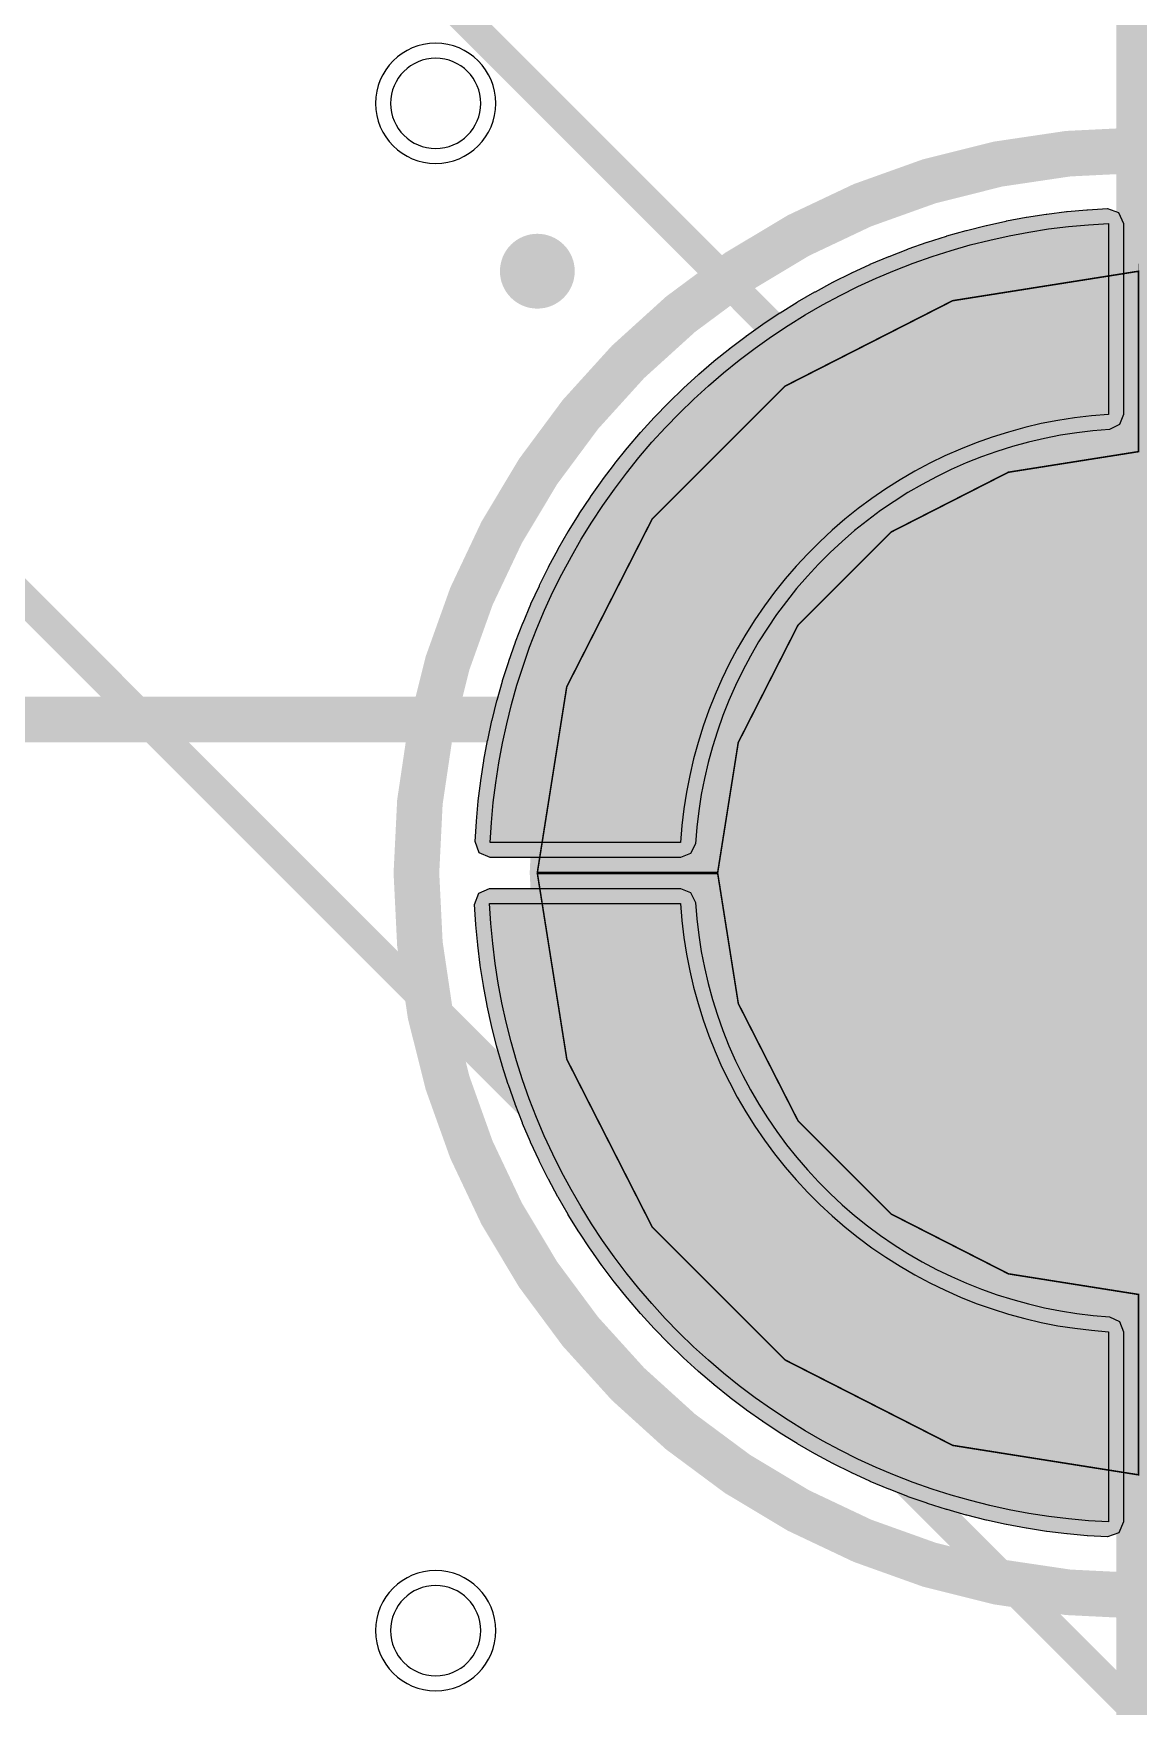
# Model space of a CAD drawing. Header units: millimetres. Extents: x -3 to 238, y -92 to 6.
# Drawn here: x 110.62 to 114.3, y -20.77 to -15.21 of the extents above; entities that cross this region are included whole.
import ezdxf

# ---------------------------------------------------------------- set-up
doc = ezdxf.new("R2010")
doc.units = ezdxf.units.MM
doc.header["$MEASUREMENT"] = 0
for name, color, linetype, true_color in [('Bottom-Layer', 7, 'Continuous', 0x0000ff), ('Bottom-Paste-Mask-Layer', 7, 'Continuous', 0x800000), ('Bottom-Silkscreen-Layer', 7, 'Continuous', 0x66cc33), ('Bottom-Solder-Mask-Layer', 7, 'Continuous', 0xaa00ff), ('Component-Marking-Layer', 7, 'Continuous', 0x66ffcc), ('Component-Shape-Layer', 7, 'Continuous', 0x00cccc), ('Document-Layer', 7, 'Continuous', 0xffffff), ('Hole-Layer', 7, 'Continuous', 0x222222), ('Multi-Layer', 7, 'Continuous', 0xc0c0c0), ('Pin-Soldering-Layer', 7, 'Continuous', 0xcc9999), ('Top-Layer', 7, 'Continuous', 0xff0000)]:
    doc.layers.add(name, color=color, linetype=linetype, true_color=true_color)

msp = doc.modelspace()

# ---------------------------------------------------------------- hatches: boundary and pattern name
at = {"layer": 'Bottom-Layer'}
for points in [[(112.7744, -17.8985), (112.1417, -17.8985), (112.1457, -17.8321), (112.1518, -17.7658), (112.1599, -17.6998), (112.17, -17.6341), (112.1822, -17.5686), (112.1964, -17.5036), (112.2125, -17.4391), (112.2307, -17.3751), (112.2508, -17.3117), (112.2729, -17.2489), (112.2969, -17.1869), (112.3228, -17.1256), (112.3505, -17.0651), (112.3801, -17.0055), (112.4116, -16.9469), (112.4448, -16.8893), (112.4798, -16.8327), (112.5165, -16.7772), (112.5549, -16.7229), (112.595, -16.6698), (112.6367, -16.6179), (112.6799, -16.5673), (112.7247, -16.5181), (112.771, -16.4704), (112.8187, -16.424), (112.8679, -16.3792), (112.9184, -16.3359), (112.9702, -16.2941), (113.0233, -16.254), (113.0775, -16.2156), (113.133, -16.1788), (113.1895, -16.1437), (113.2471, -16.1104), (113.3057, -16.079), (113.3653, -16.0493), (113.4257, -16.0214), (113.487, -15.9955), (113.549, -15.9714), (113.6118, -15.9493), (113.6752, -15.9291), (113.7391, -15.9109), (113.8037, -15.8947), (113.8686, -15.8804), (113.934, -15.8682), (113.9998, -15.8579), (114.0658, -15.8498), (114.1321, -15.8436), (114.1985, -15.8395), (114.1985, -16.4745), (114.1422, -16.4791), (114.0862, -16.4858), (114.0305, -16.4946), (113.9752, -16.5054), (113.9202, -16.5183), (113.8658, -16.5332), (113.812, -16.5501), (113.7589, -16.569), (113.7065, -16.5898), (113.6548, -16.6126), (113.6041, -16.6372), (113.5543, -16.6637), (113.5055, -16.6921), (113.4579, -16.7222), (113.4113, -16.754), (113.366, -16.7876), (113.3219, -16.8228), (113.2792, -16.8596), (113.2379, -16.898), (113.198, -16.9379), (113.1596, -16.9793), (113.1228, -17.022), (113.0876, -17.0661), (113.054, -17.1114), (113.0221, -17.1579), (112.992, -17.2056), (112.9637, -17.2544), (112.9372, -17.3042), (112.9125, -17.3549), (112.8897, -17.4065), (112.8689, -17.4589), (112.85, -17.5121), (112.8331, -17.5659), (112.8183, -17.6203), (112.8054, -17.6752), (112.7946, -17.7306), (112.7858, -17.7863), (112.7791, -17.8423)], [(114.1987, -19.5258), (114.1987, -20.1586), (114.1323, -20.1546), (114.066, -20.1485), (114, -20.1404), (113.9343, -20.1302), (113.8688, -20.1181), (113.8038, -20.1039), (113.7393, -20.0877), (113.6753, -20.0696), (113.6119, -20.0494), (113.5491, -20.0274), (113.4871, -20.0034), (113.4258, -19.9775), (113.3653, -19.9497), (113.3057, -19.9201), (113.2471, -19.8887), (113.1895, -19.8555), (113.1329, -19.8205), (113.0774, -19.7838), (113.0231, -19.7453), (112.97, -19.7053), (112.9181, -19.6636), (112.8675, -19.6204), (112.8183, -19.5756), (112.7706, -19.5293), (112.7242, -19.4815), (112.6794, -19.4324), (112.6361, -19.3819), (112.5943, -19.3301), (112.5542, -19.277), (112.5157, -19.2227), (112.479, -19.1673), (112.4439, -19.1107), (112.4106, -19.0531), (112.3791, -18.9945), (112.3495, -18.935), (112.3216, -18.8745), (112.2957, -18.8133), (112.2716, -18.7512), (112.2495, -18.6885), (112.2293, -18.6251), (112.2111, -18.5611), (112.1948, -18.4966), (112.1806, -18.4316), (112.1684, -18.3662), (112.1581, -18.3005), (112.15, -18.2345), (112.1438, -18.1682), (112.1397, -18.1018), (112.7747, -18.1018), (112.7793, -18.158), (112.786, -18.214), (112.7948, -18.2698), (112.8056, -18.3251), (112.8185, -18.38), (112.8334, -18.4344), (112.8503, -18.4882), (112.8692, -18.5414), (112.89, -18.5938), (112.9128, -18.6454), (112.9374, -18.6962), (112.9639, -18.746), (112.9923, -18.7947), (113.0224, -18.8424), (113.0542, -18.889), (113.0878, -18.9343), (113.123, -18.9783), (113.1598, -19.0211), (113.1982, -19.0624), (113.2381, -19.1023), (113.2795, -19.1407), (113.3222, -19.1775), (113.3662, -19.2127), (113.4116, -19.2463), (113.4581, -19.2781), (113.5058, -19.3083), (113.5546, -19.3366), (113.6043, -19.3631), (113.6551, -19.3878), (113.7067, -19.4105), (113.7591, -19.4314), (113.8123, -19.4502), (113.8661, -19.4671), (113.9205, -19.482), (113.9754, -19.4949), (114.0308, -19.5057), (114.0865, -19.5145), (114.1425, -19.5212)]]:
    msp.add_hatch(color=256, dxfattribs=at).paths.add_polyline_path(points)
at = {"layer": 'Bottom-Paste-Mask-Layer'}
for points in [[(112.7744, -17.8985), (112.1417, -17.8985), (112.1457, -17.8321), (112.1518, -17.7658), (112.1599, -17.6998), (112.17, -17.6341), (112.1822, -17.5686), (112.1964, -17.5036), (112.2125, -17.4391), (112.2307, -17.3751), (112.2508, -17.3117), (112.2729, -17.2489), (112.2969, -17.1869), (112.3228, -17.1256), (112.3505, -17.0651), (112.3801, -17.0055), (112.4116, -16.9469), (112.4448, -16.8893), (112.4798, -16.8327), (112.5165, -16.7772), (112.5549, -16.7229), (112.595, -16.6698), (112.6367, -16.6179), (112.6799, -16.5673), (112.7247, -16.5181), (112.771, -16.4704), (112.8187, -16.424), (112.8679, -16.3792), (112.9184, -16.3359), (112.9702, -16.2941), (113.0233, -16.254), (113.0775, -16.2156), (113.133, -16.1788), (113.1895, -16.1437), (113.2471, -16.1104), (113.3057, -16.079), (113.3653, -16.0493), (113.4257, -16.0214), (113.487, -15.9955), (113.549, -15.9714), (113.6118, -15.9493), (113.6752, -15.9291), (113.7391, -15.9109), (113.8037, -15.8947), (113.8686, -15.8804), (113.934, -15.8682), (113.9998, -15.8579), (114.0658, -15.8498), (114.1321, -15.8436), (114.1985, -15.8395), (114.1985, -16.4745), (114.1422, -16.4791), (114.0862, -16.4858), (114.0305, -16.4946), (113.9752, -16.5054), (113.9202, -16.5183), (113.8658, -16.5332), (113.812, -16.5501), (113.7589, -16.569), (113.7065, -16.5898), (113.6548, -16.6126), (113.6041, -16.6372), (113.5543, -16.6637), (113.5055, -16.6921), (113.4579, -16.7222), (113.4113, -16.754), (113.366, -16.7876), (113.3219, -16.8228), (113.2792, -16.8596), (113.2379, -16.898), (113.198, -16.9379), (113.1596, -16.9793), (113.1228, -17.022), (113.0876, -17.0661), (113.054, -17.1114), (113.0221, -17.1579), (112.992, -17.2056), (112.9637, -17.2544), (112.9372, -17.3042), (112.9125, -17.3549), (112.8897, -17.4065), (112.8689, -17.4589), (112.85, -17.5121), (112.8331, -17.5659), (112.8183, -17.6203), (112.8054, -17.6752), (112.7946, -17.7306), (112.7858, -17.7863), (112.7791, -17.8423)], [(114.1987, -19.5258), (114.1987, -20.1586), (114.1323, -20.1546), (114.066, -20.1485), (114, -20.1404), (113.9343, -20.1302), (113.8688, -20.1181), (113.8038, -20.1039), (113.7393, -20.0877), (113.6753, -20.0696), (113.6119, -20.0494), (113.5491, -20.0274), (113.4871, -20.0034), (113.4258, -19.9775), (113.3653, -19.9497), (113.3057, -19.9201), (113.2471, -19.8887), (113.1895, -19.8555), (113.1329, -19.8205), (113.0774, -19.7838), (113.0231, -19.7453), (112.97, -19.7053), (112.9181, -19.6636), (112.8675, -19.6204), (112.8183, -19.5756), (112.7706, -19.5293), (112.7242, -19.4815), (112.6794, -19.4324), (112.6361, -19.3819), (112.5943, -19.3301), (112.5542, -19.277), (112.5157, -19.2227), (112.479, -19.1673), (112.4439, -19.1107), (112.4106, -19.0531), (112.3791, -18.9945), (112.3495, -18.935), (112.3216, -18.8745), (112.2957, -18.8133), (112.2716, -18.7512), (112.2495, -18.6885), (112.2293, -18.6251), (112.2111, -18.5611), (112.1948, -18.4966), (112.1806, -18.4316), (112.1684, -18.3662), (112.1581, -18.3005), (112.15, -18.2345), (112.1438, -18.1682), (112.1397, -18.1018), (112.7747, -18.1018), (112.7793, -18.158), (112.786, -18.214), (112.7948, -18.2698), (112.8056, -18.3251), (112.8185, -18.38), (112.8334, -18.4344), (112.8503, -18.4882), (112.8692, -18.5414), (112.89, -18.5938), (112.9128, -18.6454), (112.9374, -18.6962), (112.9639, -18.746), (112.9923, -18.7947), (113.0224, -18.8424), (113.0542, -18.889), (113.0878, -18.9343), (113.123, -18.9783), (113.1598, -19.0211), (113.1982, -19.0624), (113.2381, -19.1023), (113.2795, -19.1407), (113.3222, -19.1775), (113.3662, -19.2127), (113.4116, -19.2463), (113.4581, -19.2781), (113.5058, -19.3083), (113.5546, -19.3366), (113.6043, -19.3631), (113.6551, -19.3878), (113.7067, -19.4105), (113.7591, -19.4314), (113.8123, -19.4502), (113.8661, -19.4671), (113.9205, -19.482), (113.9754, -19.4949), (114.0308, -19.5057), (114.0865, -19.5145), (114.1425, -19.5212)]]:
    msp.add_hatch(color=256, dxfattribs=at).paths.add_polyline_path(points)
at = {"layer": 'Bottom-Solder-Mask-Layer'}
for points in [[(112.8288, -17.8473), (112.8243, -17.9026), (112.8083, -17.9353), (112.7744, -17.9485), (112.1417, -17.9485), (112.1052, -17.9328), (112.0917, -17.8955), (112.0958, -17.8291), (112.0958, -17.8283), (112.0959, -17.8275), (112.102, -17.7613), (112.1021, -17.7605), (112.1021, -17.7597), (112.1103, -17.6937), (112.1104, -17.6929), (112.1105, -17.6922), (112.1206, -17.6265), (112.1207, -17.6257), (112.1209, -17.6249), (112.133, -17.5595), (112.1332, -17.5587), (112.1333, -17.558), (112.1475, -17.493), (112.1477, -17.4922), (112.1479, -17.4915), (112.164, -17.427), (112.1642, -17.4262), (112.1644, -17.4255), (112.1826, -17.3615), (112.1828, -17.3607), (112.183, -17.36), (112.2032, -17.2966), (112.2034, -17.2958), (112.2037, -17.2951), (112.2257, -17.2323), (112.226, -17.2316), (112.2263, -17.2309), (112.2502, -17.1689), (112.2505, -17.1681), (112.2508, -17.1674), (112.2767, -17.1061), (112.277, -17.1054), (112.2773, -17.1047), (112.3051, -17.0443), (112.3054, -17.0435), (112.3057, -17.0428), (112.3354, -16.9833), (112.3357, -16.9826), (112.3361, -16.9819), (112.3675, -16.9233), (112.3679, -16.9226), (112.3683, -16.9219), (112.4015, -16.8643), (112.4019, -16.8636), (112.4023, -16.863), (112.4372, -16.8064), (112.4377, -16.8057), (112.4381, -16.8051), (112.4748, -16.7496), (112.4752, -16.749), (112.4757, -16.7483), (112.5141, -16.694), (112.5145, -16.6934), (112.515, -16.6928), (112.5551, -16.6397), (112.5555, -16.639), (112.556, -16.6384), (112.5977, -16.5866), (112.5982, -16.586), (112.5987, -16.5854), (112.6419, -16.5348), (112.6424, -16.5343), (112.6429, -16.5337), (112.6877, -16.4845), (112.6882, -16.4839), (112.6888, -16.4833), (112.7351, -16.4356), (112.7356, -16.435), (112.7362, -16.4345), (112.7839, -16.3882), (112.7844, -16.3876), (112.785, -16.3871), (112.8342, -16.3423), (112.8347, -16.3417), (112.8353, -16.3412), (112.8858, -16.2979), (112.8864, -16.2974), (112.887, -16.2969), (112.9388, -16.2552), (112.9394, -16.2547), (112.94, -16.2543), (112.9931, -16.2141), (112.9937, -16.2137), (112.9944, -16.2132), (113.0486, -16.1748), (113.0493, -16.1743), (113.0499, -16.1739), (113.1054, -16.1371), (113.106, -16.1367), (113.1066, -16.1363), (113.1632, -16.1012), (113.1639, -16.1008), (113.1645, -16.1004), (113.2221, -16.0672), (113.2228, -16.0668), (113.2235, -16.0664), (113.2821, -16.0349), (113.2827, -16.0346), (113.2834, -16.0342), (113.343, -16.0045), (113.3437, -16.0042), (113.3444, -16.0038), (113.4048, -15.976), (113.4055, -15.9757), (113.4062, -15.9754), (113.4675, -15.9495), (113.4682, -15.9492), (113.4689, -15.9489), (113.531, -15.9248), (113.5317, -15.9245), (113.5324, -15.9243), (113.5951, -15.9022), (113.5959, -15.9019), (113.5966, -15.9017), (113.66, -15.8815), (113.6607, -15.8812), (113.6615, -15.881), (113.7255, -15.8628), (113.7262, -15.8626), (113.7269, -15.8624), (113.7914, -15.8462), (113.7922, -15.846), (113.7929, -15.8458), (113.8579, -15.8316), (113.8587, -15.8314), (113.8594, -15.8313), (113.9248, -15.819), (113.9256, -15.8189), (113.9264, -15.8188), (113.9921, -15.8085), (113.9929, -15.8084), (113.9936, -15.8083), (114.0597, -15.8001), (114.0604, -15.8001), (114.0612, -15.8), (114.1274, -15.7938), (114.1282, -15.7938), (114.129, -15.7937), (114.1954, -15.7896), (114.2327, -15.8031), (114.2485, -15.8395), (114.2485, -16.4745), (114.2352, -16.5084), (114.2025, -16.5243), (114.1473, -16.5289), (114.0931, -16.5354), (114.0392, -16.5439), (113.9857, -16.5543), (113.9326, -16.5668), (113.8799, -16.5812), (113.8279, -16.5975), (113.7765, -16.6158), (113.7258, -16.6359), (113.6759, -16.6579), (113.6268, -16.6818), (113.5786, -16.7074), (113.5315, -16.7348), (113.4853, -16.764), (113.4403, -16.7948), (113.3965, -16.8272), (113.3539, -16.8613), (113.3125, -16.8969), (113.2726, -16.934), (113.234, -16.9726), (113.1969, -17.0126), (113.1612, -17.0539), (113.1272, -17.0965), (113.0947, -17.1404), (113.0639, -17.1854), (113.0348, -17.2315), (113.0074, -17.2787), (112.9817, -17.3268), (112.9579, -17.3759), (112.9359, -17.4258), (112.9157, -17.4765), (112.8975, -17.5279), (112.8811, -17.58), (112.8667, -17.6326), (112.8543, -17.6857), (112.8438, -17.7393), (112.8353, -17.7932)], [(114.1475, -19.4714), (114.2028, -19.476), (114.2355, -19.4919), (114.2487, -19.5258), (114.2487, -20.1586), (114.233, -20.195), (114.1957, -20.2085), (114.1292, -20.2045), (114.1285, -20.2044), (114.1277, -20.2044), (114.0615, -20.1983), (114.0607, -20.1982), (114.0599, -20.1981), (113.9939, -20.19), (113.9931, -20.1899), (113.9924, -20.1898), (113.9266, -20.1797), (113.9259, -20.1795), (113.9251, -20.1794), (113.8597, -20.1672), (113.8589, -20.1671), (113.8582, -20.1669), (113.7932, -20.1527), (113.7924, -20.1526), (113.7917, -20.1524), (113.7272, -20.1362), (113.7264, -20.136), (113.7257, -20.1358), (113.6617, -20.1177), (113.6609, -20.1174), (113.6602, -20.1172), (113.5968, -20.0971), (113.596, -20.0969), (113.5953, -20.0966), (113.5325, -20.0745), (113.5318, -20.0743), (113.5311, -20.074), (113.469, -20.05), (113.4683, -20.0497), (113.4676, -20.0494), (113.4063, -20.0236), (113.4056, -20.0233), (113.4049, -20.0229), (113.3444, -19.9952), (113.3437, -19.9949), (113.343, -19.9945), (113.2835, -19.9649), (113.2828, -19.9646), (113.2821, -19.9642), (113.2235, -19.9327), (113.2228, -19.9324), (113.2221, -19.932), (113.1645, -19.8988), (113.1638, -19.8984), (113.1632, -19.898), (113.1066, -19.863), (113.1059, -19.8626), (113.1053, -19.8622), (113.0498, -19.8254), (113.0492, -19.825), (113.0485, -19.8246), (112.9942, -19.7862), (112.9936, -19.7857), (112.993, -19.7853), (112.9398, -19.7452), (112.9392, -19.7447), (112.9386, -19.7443), (112.8868, -19.7026), (112.8862, -19.7021), (112.8856, -19.7016), (112.835, -19.6583), (112.8345, -19.6578), (112.8339, -19.6573), (112.7847, -19.6126), (112.7841, -19.612), (112.7835, -19.6115), (112.7358, -19.5652), (112.7352, -19.5646), (112.7347, -19.5641), (112.6884, -19.5164), (112.6878, -19.5158), (112.6873, -19.5153), (112.6424, -19.4661), (112.6419, -19.4655), (112.6414, -19.4649), (112.5981, -19.4145), (112.5976, -19.4139), (112.5971, -19.4133), (112.5554, -19.3614), (112.5549, -19.3608), (112.5545, -19.3602), (112.5143, -19.3072), (112.5139, -19.3065), (112.5134, -19.3059), (112.4749, -19.2516), (112.4745, -19.251), (112.4741, -19.2504), (112.4373, -19.1949), (112.4369, -19.1943), (112.4365, -19.1936), (112.4014, -19.1371), (112.401, -19.1364), (112.4006, -19.1357), (112.3673, -19.0781), (112.367, -19.0775), (112.3666, -19.0768), (112.3351, -19.0182), (112.3347, -19.0175), (112.3344, -19.0168), (112.3047, -18.9573), (112.3044, -18.9566), (112.304, -18.9559), (112.2762, -18.8954), (112.2759, -18.8947), (112.2756, -18.894), (112.2496, -18.8328), (112.2493, -18.8321), (112.2491, -18.8314), (112.225, -18.7693), (112.2247, -18.7686), (112.2245, -18.7679), (112.2024, -18.7051), (112.2021, -18.7044), (112.2019, -18.7037), (112.1817, -18.6403), (112.1814, -18.6395), (112.1812, -18.6388), (112.163, -18.5748), (112.1628, -18.5741), (112.1626, -18.5733), (112.1464, -18.5088), (112.1462, -18.5081), (112.146, -18.5073), (112.1318, -18.4423), (112.1316, -18.4416), (112.1314, -18.4408), (112.1192, -18.3754), (112.1191, -18.3747), (112.1189, -18.3739), (112.1087, -18.3082), (112.1086, -18.3074), (112.1085, -18.3066), (112.1003, -18.2406), (112.1003, -18.2398), (112.1002, -18.2391), (112.094, -18.1728), (112.094, -18.1721), (112.0939, -18.1713), (112.0898, -18.1049), (112.1033, -18.0676), (112.1397, -18.0518), (112.7747, -18.0518), (112.8086, -18.065), (112.8245, -18.0977), (112.8291, -18.153), (112.8356, -18.2072), (112.8441, -18.2611), (112.8545, -18.3146), (112.867, -18.3677), (112.8814, -18.4203), (112.8977, -18.4724), (112.916, -18.5238), (112.9361, -18.5745), (112.9581, -18.6244), (112.982, -18.6735), (113.0076, -18.7216), (113.035, -18.7688), (113.0642, -18.8149), (113.095, -18.86), (113.1274, -18.9038), (113.1615, -18.9464), (113.1971, -18.9877), (113.2342, -19.0277), (113.2728, -19.0663), (113.3128, -19.1034), (113.3541, -19.139), (113.3967, -19.1731), (113.4406, -19.2056), (113.4856, -19.2364), (113.5317, -19.2655), (113.5789, -19.2929), (113.627, -19.3185), (113.6761, -19.3424), (113.726, -19.3644), (113.7767, -19.3845), (113.8281, -19.4028), (113.8802, -19.4191), (113.9328, -19.4335), (113.9859, -19.446), (114.0395, -19.4565), (114.0934, -19.465)]]:
    msp.add_hatch(color=256, dxfattribs=at).paths.add_polyline_path(points)
at = {"layer": 'Component-Marking-Layer'}
msp.add_hatch(color=256, dxfattribs=at).paths.add_polyline_path([(112.2385, -15.9983, 1), (112.3584, -15.9983, 1)])
msp.add_hatch(color=256, dxfattribs=at).paths.add_polyline_path([(112.2385, -15.9983, 1), (112.3584, -15.9983, 1)])
at = {"layer": 'Multi-Layer'}
msp.add_hatch(color=256, dxfattribs=at).paths.add_polyline_path([(112.9002, -18, 1), (115.7002, -18, 1)])
msp.add_hatch(color=256, dxfattribs=at).paths.add_polyline_path([(112.9002, -18, 1), (115.7002, -18, 1)])
at = {"layer": 'Pin-Soldering-Layer'}
for points in [[(112.2985, -17.9985), (112.8985, -17.9985), (112.967, -17.5659), (113.1658, -17.1756), (113.4756, -16.8659), (113.8658, -16.667), (114.2985, -16.5985), (114.2985, -15.9985), (113.6804, -16.0964), (113.1229, -16.3805), (112.6804, -16.8229), (112.3963, -17.3805)], [(112.2985, -17.9985), (112.8985, -17.9985), (112.967, -17.5659), (113.1658, -17.1756), (113.4756, -16.8659), (113.8658, -16.667), (114.2985, -16.5985), (114.2985, -15.9985), (113.6804, -16.0964), (113.1229, -16.3805), (112.6804, -16.8229), (112.3963, -17.3805)], [(114.2987, -20.0018), (114.2987, -19.4018), (113.8661, -19.3333), (113.4758, -19.1344), (113.1661, -18.8247), (112.9672, -18.4344), (112.8987, -18.0018), (112.2987, -18.0018), (112.3966, -18.6198), (112.6807, -19.1774), (113.1231, -19.6198), (113.6807, -19.9039)], [(114.2987, -20.0018), (114.2987, -19.4018), (113.8661, -19.3333), (113.4758, -19.1344), (113.1661, -18.8247), (112.9672, -18.4344), (112.8987, -18.0018), (112.2987, -18.0018), (112.3966, -18.6198), (112.6807, -19.1774), (113.1231, -19.6198), (113.6807, -19.9039)]]:
    msp.add_hatch(color=256, dxfattribs=at).paths.add_polyline_path(points)

# ---------------------------------------------------------------- linework, layer by layer
at = {"layer": 'Bottom-Layer'}
for points in [[(112.7744, -17.8985), (112.1417, -17.8985), (112.1457, -17.8321), (112.1518, -17.7658), (112.1599, -17.6998), (112.17, -17.6341), (112.1822, -17.5686), (112.1964, -17.5036), (112.2125, -17.4391), (112.2307, -17.3751), (112.2508, -17.3117), (112.2729, -17.2489), (112.2969, -17.1869), (112.3228, -17.1256), (112.3505, -17.0651), (112.3801, -17.0055), (112.4116, -16.9469), (112.4448, -16.8893), (112.4798, -16.8327), (112.5165, -16.7772), (112.5549, -16.7229), (112.595, -16.6698), (112.6367, -16.6179), (112.6799, -16.5673), (112.7247, -16.5181), (112.771, -16.4704), (112.8187, -16.424), (112.8679, -16.3792), (112.9184, -16.3359), (112.9702, -16.2941), (113.0233, -16.254), (113.0775, -16.2156), (113.133, -16.1788), (113.1895, -16.1437), (113.2471, -16.1104), (113.3057, -16.079), (113.3653, -16.0493), (113.4257, -16.0214), (113.487, -15.9955), (113.549, -15.9714), (113.6118, -15.9493), (113.6752, -15.9291), (113.7391, -15.9109), (113.8037, -15.8947), (113.8686, -15.8804), (113.934, -15.8682), (113.9998, -15.8579), (114.0658, -15.8498), (114.1321, -15.8436), (114.1985, -15.8395), (114.1985, -16.4745), (114.1422, -16.4791), (114.0862, -16.4858), (114.0305, -16.4946), (113.9752, -16.5054), (113.9202, -16.5183), (113.8658, -16.5332), (113.812, -16.5501), (113.7589, -16.569), (113.7065, -16.5898), (113.6548, -16.6126), (113.6041, -16.6372), (113.5543, -16.6637), (113.5055, -16.6921), (113.4579, -16.7222), (113.4113, -16.754), (113.366, -16.7876), (113.3219, -16.8228), (113.2792, -16.8596), (113.2379, -16.898), (113.198, -16.9379), (113.1596, -16.9793), (113.1228, -17.022), (113.0876, -17.0661), (113.054, -17.1114), (113.0221, -17.1579), (112.992, -17.2056), (112.9637, -17.2544), (112.9372, -17.3042), (112.9125, -17.3549), (112.8897, -17.4065), (112.8689, -17.4589), (112.85, -17.5121), (112.8331, -17.5659), (112.8183, -17.6203), (112.8054, -17.6752), (112.7946, -17.7306), (112.7858, -17.7863), (112.7791, -17.8423)], [(114.1987, -19.5258), (114.1987, -20.1586), (114.1323, -20.1546), (114.066, -20.1485), (114, -20.1404), (113.9343, -20.1302), (113.8688, -20.1181), (113.8038, -20.1039), (113.7393, -20.0877), (113.6753, -20.0696), (113.6119, -20.0494), (113.5491, -20.0274), (113.4871, -20.0034), (113.4258, -19.9775), (113.3653, -19.9497), (113.3057, -19.9201), (113.2471, -19.8887), (113.1895, -19.8555), (113.1329, -19.8205), (113.0774, -19.7838), (113.0231, -19.7453), (112.97, -19.7053), (112.9181, -19.6636), (112.8675, -19.6204), (112.8183, -19.5756), (112.7706, -19.5293), (112.7242, -19.4815), (112.6794, -19.4324), (112.6361, -19.3819), (112.5943, -19.3301), (112.5542, -19.277), (112.5157, -19.2227), (112.479, -19.1673), (112.4439, -19.1107), (112.4106, -19.0531), (112.3791, -18.9945), (112.3495, -18.935), (112.3216, -18.8745), (112.2957, -18.8133), (112.2716, -18.7512), (112.2495, -18.6885), (112.2293, -18.6251), (112.2111, -18.5611), (112.1948, -18.4966), (112.1806, -18.4316), (112.1684, -18.3662), (112.1581, -18.3005), (112.15, -18.2345), (112.1438, -18.1682), (112.1397, -18.1018), (112.7747, -18.1018), (112.7793, -18.158), (112.786, -18.214), (112.7948, -18.2698), (112.8056, -18.3251), (112.8185, -18.38), (112.8334, -18.4344), (112.8503, -18.4882), (112.8692, -18.5414), (112.89, -18.5938), (112.9128, -18.6454), (112.9374, -18.6962), (112.9639, -18.746), (112.9923, -18.7947), (113.0224, -18.8424), (113.0542, -18.889), (113.0878, -18.9343), (113.123, -18.9783), (113.1598, -19.0211), (113.1982, -19.0624), (113.2381, -19.1023), (113.2795, -19.1407), (113.3222, -19.1775), (113.3662, -19.2127), (113.4116, -19.2463), (113.4581, -19.2781), (113.5058, -19.3083), (113.5546, -19.3366), (113.6043, -19.3631), (113.6551, -19.3878), (113.7067, -19.4105), (113.7591, -19.4314), (113.8123, -19.4502), (113.8661, -19.4671), (113.9205, -19.482), (113.9754, -19.4949), (114.0308, -19.5057), (114.0865, -19.5145), (114.1425, -19.5212)]]:
    msp.add_lwpolyline(points, close=True, dxfattribs=at)
at = {"layer": 'Bottom-Paste-Mask-Layer'}
for points in [[(112.7744, -17.8985), (112.1417, -17.8985), (112.1457, -17.8321), (112.1518, -17.7658), (112.1599, -17.6998), (112.17, -17.6341), (112.1822, -17.5686), (112.1964, -17.5036), (112.2125, -17.4391), (112.2307, -17.3751), (112.2508, -17.3117), (112.2729, -17.2489), (112.2969, -17.1869), (112.3228, -17.1256), (112.3505, -17.0651), (112.3801, -17.0055), (112.4116, -16.9469), (112.4448, -16.8893), (112.4798, -16.8327), (112.5165, -16.7772), (112.5549, -16.7229), (112.595, -16.6698), (112.6367, -16.6179), (112.6799, -16.5673), (112.7247, -16.5181), (112.771, -16.4704), (112.8187, -16.424), (112.8679, -16.3792), (112.9184, -16.3359), (112.9702, -16.2941), (113.0233, -16.254), (113.0775, -16.2156), (113.133, -16.1788), (113.1895, -16.1437), (113.2471, -16.1104), (113.3057, -16.079), (113.3653, -16.0493), (113.4257, -16.0214), (113.487, -15.9955), (113.549, -15.9714), (113.6118, -15.9493), (113.6752, -15.9291), (113.7391, -15.9109), (113.8037, -15.8947), (113.8686, -15.8804), (113.934, -15.8682), (113.9998, -15.8579), (114.0658, -15.8498), (114.1321, -15.8436), (114.1985, -15.8395), (114.1985, -16.4745), (114.1422, -16.4791), (114.0862, -16.4858), (114.0305, -16.4946), (113.9752, -16.5054), (113.9202, -16.5183), (113.8658, -16.5332), (113.812, -16.5501), (113.7589, -16.569), (113.7065, -16.5898), (113.6548, -16.6126), (113.6041, -16.6372), (113.5543, -16.6637), (113.5055, -16.6921), (113.4579, -16.7222), (113.4113, -16.754), (113.366, -16.7876), (113.3219, -16.8228), (113.2792, -16.8596), (113.2379, -16.898), (113.198, -16.9379), (113.1596, -16.9793), (113.1228, -17.022), (113.0876, -17.0661), (113.054, -17.1114), (113.0221, -17.1579), (112.992, -17.2056), (112.9637, -17.2544), (112.9372, -17.3042), (112.9125, -17.3549), (112.8897, -17.4065), (112.8689, -17.4589), (112.85, -17.5121), (112.8331, -17.5659), (112.8183, -17.6203), (112.8054, -17.6752), (112.7946, -17.7306), (112.7858, -17.7863), (112.7791, -17.8423)], [(114.1987, -19.5258), (114.1987, -20.1586), (114.1323, -20.1546), (114.066, -20.1485), (114, -20.1404), (113.9343, -20.1302), (113.8688, -20.1181), (113.8038, -20.1039), (113.7393, -20.0877), (113.6753, -20.0696), (113.6119, -20.0494), (113.5491, -20.0274), (113.4871, -20.0034), (113.4258, -19.9775), (113.3653, -19.9497), (113.3057, -19.9201), (113.2471, -19.8887), (113.1895, -19.8555), (113.1329, -19.8205), (113.0774, -19.7838), (113.0231, -19.7453), (112.97, -19.7053), (112.9181, -19.6636), (112.8675, -19.6204), (112.8183, -19.5756), (112.7706, -19.5293), (112.7242, -19.4815), (112.6794, -19.4324), (112.6361, -19.3819), (112.5943, -19.3301), (112.5542, -19.277), (112.5157, -19.2227), (112.479, -19.1673), (112.4439, -19.1107), (112.4106, -19.0531), (112.3791, -18.9945), (112.3495, -18.935), (112.3216, -18.8745), (112.2957, -18.8133), (112.2716, -18.7512), (112.2495, -18.6885), (112.2293, -18.6251), (112.2111, -18.5611), (112.1948, -18.4966), (112.1806, -18.4316), (112.1684, -18.3662), (112.1581, -18.3005), (112.15, -18.2345), (112.1438, -18.1682), (112.1397, -18.1018), (112.7747, -18.1018), (112.7793, -18.158), (112.786, -18.214), (112.7948, -18.2698), (112.8056, -18.3251), (112.8185, -18.38), (112.8334, -18.4344), (112.8503, -18.4882), (112.8692, -18.5414), (112.89, -18.5938), (112.9128, -18.6454), (112.9374, -18.6962), (112.9639, -18.746), (112.9923, -18.7947), (113.0224, -18.8424), (113.0542, -18.889), (113.0878, -18.9343), (113.123, -18.9783), (113.1598, -19.0211), (113.1982, -19.0624), (113.2381, -19.1023), (113.2795, -19.1407), (113.3222, -19.1775), (113.3662, -19.2127), (113.4116, -19.2463), (113.4581, -19.2781), (113.5058, -19.3083), (113.5546, -19.3366), (113.6043, -19.3631), (113.6551, -19.3878), (113.7067, -19.4105), (113.7591, -19.4314), (113.8123, -19.4502), (113.8661, -19.4671), (113.9205, -19.482), (113.9754, -19.4949), (114.0308, -19.5057), (114.0865, -19.5145), (114.1425, -19.5212)]]:
    msp.add_lwpolyline(points, close=True, dxfattribs=at)
at = {"layer": 'Bottom-Silkscreen-Layer', "const_width": 0.152}
msp.add_lwpolyline([(111.8961, -18, 1), (116.7044, -18), (116.7044, -18, 1), (111.8961, -18)], format="xyb", dxfattribs=at)
msp.add_lwpolyline([(111.8961, -18, 1), (116.7044, -18), (116.7044, -18, 1), (111.8961, -18)], format="xyb", dxfattribs=at)
at = {"layer": 'Bottom-Solder-Mask-Layer'}
for points in [[(112.8288, -17.8473), (112.8243, -17.9026), (112.8083, -17.9353), (112.7744, -17.9485), (112.1417, -17.9485), (112.1052, -17.9328), (112.0917, -17.8955), (112.0958, -17.8291), (112.0958, -17.8283), (112.0959, -17.8275), (112.102, -17.7613), (112.1021, -17.7605), (112.1021, -17.7597), (112.1103, -17.6937), (112.1104, -17.6929), (112.1105, -17.6922), (112.1206, -17.6265), (112.1207, -17.6257), (112.1209, -17.6249), (112.133, -17.5595), (112.1332, -17.5587), (112.1333, -17.558), (112.1475, -17.493), (112.1477, -17.4922), (112.1479, -17.4915), (112.164, -17.427), (112.1642, -17.4262), (112.1644, -17.4255), (112.1826, -17.3615), (112.1828, -17.3607), (112.183, -17.36), (112.2032, -17.2966), (112.2034, -17.2958), (112.2037, -17.2951), (112.2257, -17.2323), (112.226, -17.2316), (112.2263, -17.2309), (112.2502, -17.1689), (112.2505, -17.1681), (112.2508, -17.1674), (112.2767, -17.1061), (112.277, -17.1054), (112.2773, -17.1047), (112.3051, -17.0443), (112.3054, -17.0435), (112.3057, -17.0428), (112.3354, -16.9833), (112.3357, -16.9826), (112.3361, -16.9819), (112.3675, -16.9233), (112.3679, -16.9226), (112.3683, -16.9219), (112.4015, -16.8643), (112.4019, -16.8636), (112.4023, -16.863), (112.4372, -16.8064), (112.4377, -16.8057), (112.4381, -16.8051), (112.4748, -16.7496), (112.4752, -16.749), (112.4757, -16.7483), (112.5141, -16.694), (112.5145, -16.6934), (112.515, -16.6928), (112.5551, -16.6397), (112.5555, -16.639), (112.556, -16.6384), (112.5977, -16.5866), (112.5982, -16.586), (112.5987, -16.5854), (112.6419, -16.5348), (112.6424, -16.5343), (112.6429, -16.5337), (112.6877, -16.4845), (112.6882, -16.4839), (112.6888, -16.4833), (112.7351, -16.4356), (112.7356, -16.435), (112.7362, -16.4345), (112.7839, -16.3882), (112.7844, -16.3876), (112.785, -16.3871), (112.8342, -16.3423), (112.8347, -16.3417), (112.8353, -16.3412), (112.8858, -16.2979), (112.8864, -16.2974), (112.887, -16.2969), (112.9388, -16.2552), (112.9394, -16.2547), (112.94, -16.2543), (112.9931, -16.2141), (112.9937, -16.2137), (112.9944, -16.2132), (113.0486, -16.1748), (113.0493, -16.1743), (113.0499, -16.1739), (113.1054, -16.1371), (113.106, -16.1367), (113.1066, -16.1363), (113.1632, -16.1012), (113.1639, -16.1008), (113.1645, -16.1004), (113.2221, -16.0672), (113.2228, -16.0668), (113.2235, -16.0664), (113.2821, -16.0349), (113.2827, -16.0346), (113.2834, -16.0342), (113.343, -16.0045), (113.3437, -16.0042), (113.3444, -16.0038), (113.4048, -15.976), (113.4055, -15.9757), (113.4062, -15.9754), (113.4675, -15.9495), (113.4682, -15.9492), (113.4689, -15.9489), (113.531, -15.9248), (113.5317, -15.9245), (113.5324, -15.9243), (113.5951, -15.9022), (113.5959, -15.9019), (113.5966, -15.9017), (113.66, -15.8815), (113.6607, -15.8812), (113.6615, -15.881), (113.7255, -15.8628), (113.7262, -15.8626), (113.7269, -15.8624), (113.7914, -15.8462), (113.7922, -15.846), (113.7929, -15.8458), (113.8579, -15.8316), (113.8587, -15.8314), (113.8594, -15.8313), (113.9248, -15.819), (113.9256, -15.8189), (113.9264, -15.8188), (113.9921, -15.8085), (113.9929, -15.8084), (113.9936, -15.8083), (114.0597, -15.8001), (114.0604, -15.8001), (114.0612, -15.8), (114.1274, -15.7938), (114.1282, -15.7938), (114.129, -15.7937), (114.1954, -15.7896), (114.2327, -15.8031), (114.2485, -15.8395), (114.2485, -16.4745), (114.2352, -16.5084), (114.2025, -16.5243), (114.1473, -16.5289), (114.0931, -16.5354), (114.0392, -16.5439), (113.9857, -16.5543), (113.9326, -16.5668), (113.8799, -16.5812), (113.8279, -16.5975), (113.7765, -16.6158), (113.7258, -16.6359), (113.6759, -16.6579), (113.6268, -16.6818), (113.5786, -16.7074), (113.5315, -16.7348), (113.4853, -16.764), (113.4403, -16.7948), (113.3965, -16.8272), (113.3539, -16.8613), (113.3125, -16.8969), (113.2726, -16.934), (113.234, -16.9726), (113.1969, -17.0126), (113.1612, -17.0539), (113.1272, -17.0965), (113.0947, -17.1404), (113.0639, -17.1854), (113.0348, -17.2315), (113.0074, -17.2787), (112.9817, -17.3268), (112.9579, -17.3759), (112.9359, -17.4258), (112.9157, -17.4765), (112.8975, -17.5279), (112.8811, -17.58), (112.8667, -17.6326), (112.8543, -17.6857), (112.8438, -17.7393), (112.8353, -17.7932)], [(114.1475, -19.4714), (114.2028, -19.476), (114.2355, -19.4919), (114.2487, -19.5258), (114.2487, -20.1586), (114.233, -20.195), (114.1957, -20.2085), (114.1292, -20.2045), (114.1285, -20.2044), (114.1277, -20.2044), (114.0615, -20.1983), (114.0607, -20.1982), (114.0599, -20.1981), (113.9939, -20.19), (113.9931, -20.1899), (113.9924, -20.1898), (113.9266, -20.1797), (113.9259, -20.1795), (113.9251, -20.1794), (113.8597, -20.1672), (113.8589, -20.1671), (113.8582, -20.1669), (113.7932, -20.1527), (113.7924, -20.1526), (113.7917, -20.1524), (113.7272, -20.1362), (113.7264, -20.136), (113.7257, -20.1358), (113.6617, -20.1177), (113.6609, -20.1174), (113.6602, -20.1172), (113.5968, -20.0971), (113.596, -20.0969), (113.5953, -20.0966), (113.5325, -20.0745), (113.5318, -20.0743), (113.5311, -20.074), (113.469, -20.05), (113.4683, -20.0497), (113.4676, -20.0494), (113.4063, -20.0236), (113.4056, -20.0233), (113.4049, -20.0229), (113.3444, -19.9952), (113.3437, -19.9949), (113.343, -19.9945), (113.2835, -19.9649), (113.2828, -19.9646), (113.2821, -19.9642), (113.2235, -19.9327), (113.2228, -19.9324), (113.2221, -19.932), (113.1645, -19.8988), (113.1638, -19.8984), (113.1632, -19.898), (113.1066, -19.863), (113.1059, -19.8626), (113.1053, -19.8622), (113.0498, -19.8254), (113.0492, -19.825), (113.0485, -19.8246), (112.9942, -19.7862), (112.9936, -19.7857), (112.993, -19.7853), (112.9398, -19.7452), (112.9392, -19.7447), (112.9386, -19.7443), (112.8868, -19.7026), (112.8862, -19.7021), (112.8856, -19.7016), (112.835, -19.6583), (112.8345, -19.6578), (112.8339, -19.6573), (112.7847, -19.6126), (112.7841, -19.612), (112.7835, -19.6115), (112.7358, -19.5652), (112.7352, -19.5646), (112.7347, -19.5641), (112.6884, -19.5164), (112.6878, -19.5158), (112.6873, -19.5153), (112.6424, -19.4661), (112.6419, -19.4655), (112.6414, -19.4649), (112.5981, -19.4145), (112.5976, -19.4139), (112.5971, -19.4133), (112.5554, -19.3614), (112.5549, -19.3608), (112.5545, -19.3602), (112.5143, -19.3072), (112.5139, -19.3065), (112.5134, -19.3059), (112.4749, -19.2516), (112.4745, -19.251), (112.4741, -19.2504), (112.4373, -19.1949), (112.4369, -19.1943), (112.4365, -19.1936), (112.4014, -19.1371), (112.401, -19.1364), (112.4006, -19.1357), (112.3673, -19.0781), (112.367, -19.0775), (112.3666, -19.0768), (112.3351, -19.0182), (112.3347, -19.0175), (112.3344, -19.0168), (112.3047, -18.9573), (112.3044, -18.9566), (112.304, -18.9559), (112.2762, -18.8954), (112.2759, -18.8947), (112.2756, -18.894), (112.2496, -18.8328), (112.2493, -18.8321), (112.2491, -18.8314), (112.225, -18.7693), (112.2247, -18.7686), (112.2245, -18.7679), (112.2024, -18.7051), (112.2021, -18.7044), (112.2019, -18.7037), (112.1817, -18.6403), (112.1814, -18.6395), (112.1812, -18.6388), (112.163, -18.5748), (112.1628, -18.5741), (112.1626, -18.5733), (112.1464, -18.5088), (112.1462, -18.5081), (112.146, -18.5073), (112.1318, -18.4423), (112.1316, -18.4416), (112.1314, -18.4408), (112.1192, -18.3754), (112.1191, -18.3747), (112.1189, -18.3739), (112.1087, -18.3082), (112.1086, -18.3074), (112.1085, -18.3066), (112.1003, -18.2406), (112.1003, -18.2398), (112.1002, -18.2391), (112.094, -18.1728), (112.094, -18.1721), (112.0939, -18.1713), (112.0898, -18.1049), (112.1033, -18.0676), (112.1397, -18.0518), (112.7747, -18.0518), (112.8086, -18.065), (112.8245, -18.0977), (112.8291, -18.153), (112.8356, -18.2072), (112.8441, -18.2611), (112.8545, -18.3146), (112.867, -18.3677), (112.8814, -18.4203), (112.8977, -18.4724), (112.916, -18.5238), (112.9361, -18.5745), (112.9581, -18.6244), (112.982, -18.6735), (113.0076, -18.7216), (113.035, -18.7688), (113.0642, -18.8149), (113.095, -18.86), (113.1274, -18.9038), (113.1615, -18.9464), (113.1971, -18.9877), (113.2342, -19.0277), (113.2728, -19.0663), (113.3128, -19.1034), (113.3541, -19.139), (113.3967, -19.1731), (113.4406, -19.2056), (113.4856, -19.2364), (113.5317, -19.2655), (113.5789, -19.2929), (113.627, -19.3185), (113.6761, -19.3424), (113.726, -19.3644), (113.7767, -19.3845), (113.8281, -19.4028), (113.8802, -19.4191), (113.9328, -19.4335), (113.9859, -19.446), (114.0395, -19.4565), (114.0934, -19.465)]]:
    msp.add_lwpolyline(points, close=True, dxfattribs=at)
at = {"layer": 'Component-Marking-Layer', "const_width": 0.129}
msp.add_lwpolyline([(112.2385, -15.9983, 1), (112.3584, -15.9983), (112.3584, -15.9983, 1), (112.2385, -15.9983)], format="xyb", dxfattribs=at)
msp.add_lwpolyline([(112.2385, -15.9983, 1), (112.3584, -15.9983), (112.3584, -15.9983, 1), (112.2385, -15.9983)], format="xyb", dxfattribs=at)
at = {"layer": 'Component-Shape-Layer', "const_width": 0.0508}
msp.add_lwpolyline([(114.2985, -19.9985, 0.414), (116.2985, -17.9985, 0.414), (114.2989, -15.9985), (114.2985, -15.9985, 0.414), (112.2985, -17.9985, 0.414)], format="xyb", close=True, dxfattribs=at)
msp.add_lwpolyline([(114.2985, -19.9985, 0.414), (116.2985, -17.9985, 0.414), (114.2989, -15.9985), (114.2985, -15.9985, 0.414), (112.2985, -17.9985, 0.414)], format="xyb", close=True, dxfattribs=at)
msp.add_lwpolyline([(114.2989, -15.9985), (114.2991, -15.9985), (114.2985, -15.9985)], close=True, dxfattribs=at)
msp.add_lwpolyline([(114.2989, -15.9985), (114.2991, -15.9985), (114.2985, -15.9985)], close=True, dxfattribs=at)
at = {"layer": 'Document-Layer', "const_width": 0.15}
for points in [[(114.3002, -10), (114.3002, -29.05)], [(114.3002, -29.05), (114.3002, -10)], [(114.3002, -10), (114.3002, -29.05)], [(114.3002, -29.05), (114.3002, -10)]]:
    msp.add_lwpolyline(points, dxfattribs=at)
at = {"layer": 'Document-Layer'}
for points, const_width in [([(116.7008, -23.1976, 1), (118.3979, -21.5006), (110.9061, -14.0088, 1), (109.209, -15.7058)], 0.1), ([(113.6751, -18, 1), (114.9253, -18, 1)], 1.25), ([(113.6751, -18, 1), (114.9253, -18, 1)], 1.25)]:
    msp.add_lwpolyline(points, format="xyb", close=True, dxfattribs=dict(at, const_width=const_width))
at = {"layer": 'Hole-Layer'}
for points in [[(111.8102, -15.44, 1), (112.1102, -15.44, 1)], [(111.8102, -20.52, 1), (112.1102, -20.52, 1)]]:
    msp.add_lwpolyline(points, format="xyb", close=True, dxfattribs=at)
at = {"layer": 'Multi-Layer'}
for points in [[(111.7602, -15.44, 1), (112.1602, -15.44), (112.1602, -15.44, 1), (111.7602, -15.44)], [(111.7602, -20.52, 1), (112.1602, -20.52), (112.1602, -20.52, 1), (111.7602, -20.52)]]:
    msp.add_lwpolyline(points, format="xyb", dxfattribs=at)
at = {"layer": 'Multi-Layer', "const_width": 0.6452}
msp.add_lwpolyline([(112.9002, -18, 1), (115.7002, -18), (115.7002, -18, 1), (112.9002, -18)], format="xyb", dxfattribs=at)
msp.add_lwpolyline([(112.9002, -18, 1), (115.7002, -18), (115.7002, -18, 1), (112.9002, -18)], format="xyb", dxfattribs=at)
at = {"layer": 'Pin-Soldering-Layer', "const_width": 0.00508}
for points in [[(112.2985, -17.9985), (112.8985, -17.9985), (112.967, -17.5659), (113.1658, -17.1756), (113.4756, -16.8659), (113.8658, -16.667), (114.2985, -16.5985), (114.2985, -15.9985), (113.6804, -16.0964), (113.1229, -16.3805), (112.6804, -16.8229), (112.3963, -17.3805)], [(112.2985, -17.9985), (112.8985, -17.9985), (112.967, -17.5659), (113.1658, -17.1756), (113.4756, -16.8659), (113.8658, -16.667), (114.2985, -16.5985), (114.2985, -15.9985), (113.6804, -16.0964), (113.1229, -16.3805), (112.6804, -16.8229), (112.3963, -17.3805)], [(114.2987, -20.0018), (114.2987, -19.4018), (113.8661, -19.3333), (113.4758, -19.1344), (113.1661, -18.8247), (112.9672, -18.4344), (112.8987, -18.0018), (112.2987, -18.0018), (112.3966, -18.6198), (112.6807, -19.1774), (113.1231, -19.6198), (113.6807, -19.9039)], [(114.2987, -20.0018), (114.2987, -19.4018), (113.8661, -19.3333), (113.4758, -19.1344), (113.1661, -18.8247), (112.9672, -18.4344), (112.8987, -18.0018), (112.2987, -18.0018), (112.3966, -18.6198), (112.6807, -19.1774), (113.1231, -19.6198), (113.6807, -19.9039)]]:
    msp.add_lwpolyline(points, close=True, dxfattribs=at)
at = {"layer": 'Top-Layer', "const_width": 0.152}
msp.add_lwpolyline([(116.0011, -17.489, 0.744), (112.5993, -17.489)], format="xyb", dxfattribs=at)
msp.add_lwpolyline([(109.7752, -17.489), (112.5993, -17.489)], dxfattribs=at)

doc.saveas('drawing.dxf')
